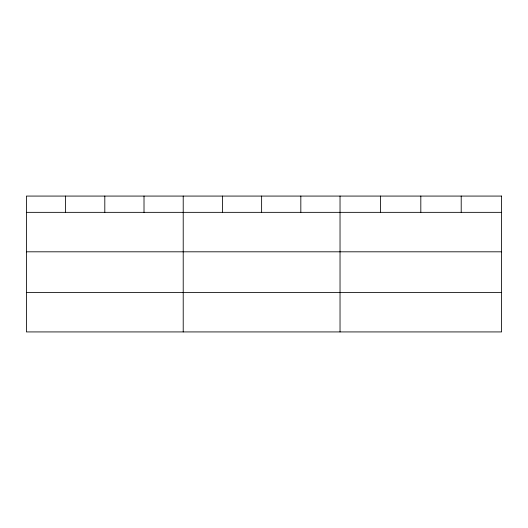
<?xml version="1.0" encoding="UTF-8"?>
<svg xmlns="http://www.w3.org/2000/svg" width="528" height="528" viewBox="0 0 528 528"><rect width="100%" height="100%" fill="white"/><g stroke="black" fill="none" stroke-linecap="round" stroke-linejoin="round"><path stroke-width="0.79" d="M26.4 212.348L501.6 212.348M26.4 251.81L501.6 251.81M26.4 292.466L501.6 292.466M461.208 196.073L461.208 212.348M420.816 196.073L420.816 212.348M380.424 196.073L380.424 212.348M340.032 196.073L340.032 331.927M300.828 196.073L300.828 212.348M261.624 196.073L261.624 212.348M222.42 196.073L222.42 212.348M183.216 196.073L183.216 331.927M144.012 196.073L144.012 212.348M104.808 196.073L104.808 212.348M65.604 196.073L65.604 212.348M501.6 196.073L26.4 196.073L26.4 331.927L501.6 331.927L501.6 196.073"/></g></svg>
